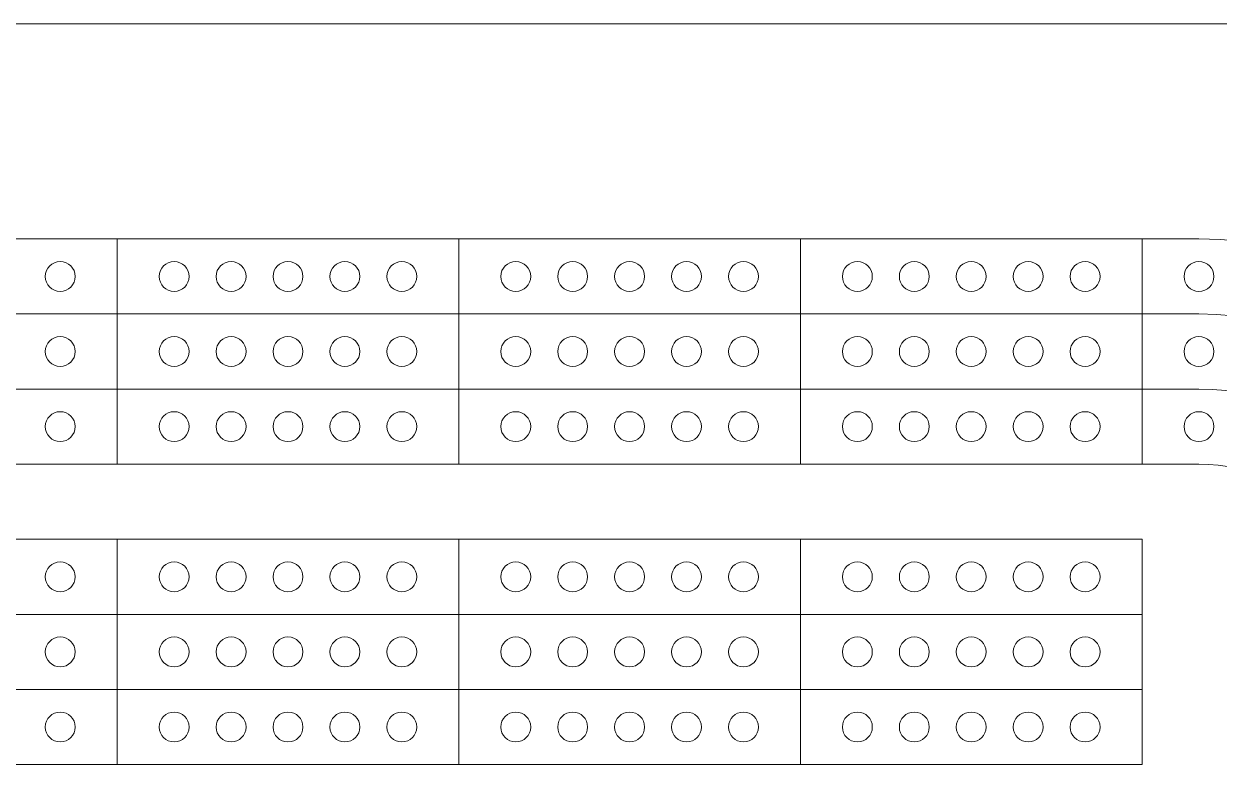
# Model space of a CAD drawing. Header units: centimetres. Extents: x 5.4 to 39.5, y -23.4 to 2.5.
# Drawn here: x 22.4 to 33.51, y -17.99 to -10.99 of the extents above; entities that cross this region are included whole.
import ezdxf

# ---------------------------------------------------------------- set-up
doc = ezdxf.new("R2010")
doc.units = ezdxf.units.CM
doc.header["$MEASUREMENT"] = 0
doc.layers.add('layer 1', color=7, linetype='Continuous')

msp = doc.modelspace()

# ---------------------------------------------------------------- linework, layer by layer
at = {"layer": 'layer 1', "color": 250, "lineweight": 20}
msp.add_lwpolyline([(5.39148, -22.67807), (39.13386, -22.67807), (39.13386, -10.98671), (5.39148, -10.98671), (5.39148, -22.67807)], close=True, dxfattribs=at)
at = {"layer": 'layer 1', "lineweight": 9}
for points in [[(10.56648, -12.98671), (10.56648, -12.98671), (33.32081, -12.98671), (33.32081, -12.98671)], [(23.26648, -15.08221), (23.26648, -15.08221), (23.26648, -12.98671), (23.26648, -12.98671)], [(26.44148, -15.08221), (26.44148, -15.08221), (26.44148, -12.98671), (26.44148, -12.98671)], [(29.61648, -15.08221), (29.61648, -15.08221), (29.61648, -12.98671), (29.61648, -12.98671)], [(32.79148, -15.08221), (32.79148, -15.08221), (32.79148, -12.98671), (32.79148, -12.98671)], [(10.56648, -13.68521), (10.56648, -13.68521), (33.32081, -13.68521), (33.32081, -13.68521)], [(10.56648, -14.38371), (10.56648, -14.38371), (33.32081, -14.38371), (33.32081, -14.38371)], [(10.56648, -15.08221), (10.56648, -15.08221), (33.32081, -15.08221), (33.32081, -15.08221)], [(10.03765, -15.78071), (10.03765, -15.78071), (32.79148, -15.78071), (32.79148, -15.78071)], [(23.26648, -17.87621), (23.26648, -17.87621), (23.26648, -15.78071), (23.26648, -15.78071)], [(26.44148, -17.87621), (26.44148, -17.87621), (26.44148, -15.78071), (26.44148, -15.78071)], [(29.61648, -17.87621), (29.61648, -17.87621), (29.61648, -15.78071), (29.61648, -15.78071)], [(32.79148, -17.87621), (32.79148, -17.87621), (32.79148, -15.78071), (32.79148, -15.78071)], [(10.03765, -16.47921), (10.03765, -16.47921), (32.79148, -16.47921), (32.79148, -16.47921)], [(10.03765, -17.17771), (10.03765, -17.17771), (32.79148, -17.17771), (32.79148, -17.17771)], [(10.03765, -17.87621), (10.03765, -17.87621), (32.79148, -17.87621), (32.79148, -17.87621)]]:
    msp.add_open_spline(points, degree=3, dxfattribs=at)
for points, knots in [([(33.32081, -20.67021), (35.44255, -20.67021), (37.16256, -18.95021), (37.16256, -16.82847), (37.16256, -16.82847), (37.16257, -14.70673), (35.44257, -12.98672), (33.32083, -12.98671)], [0, 0, 0, 0, 0.33333333, 0.33333333, 0.33333333, 0.33333333, 1, 1, 1, 1]), ([(22.87605, -13.33596), (22.87605, -13.25924), (22.81386, -13.19705), (22.73714, -13.19705), (22.73714, -13.19705), (22.66042, -13.19705), (22.59823, -13.25924), (22.59823, -13.33596), (22.59823, -13.33596), (22.59823, -13.41268), (22.66042, -13.47487), (22.73714, -13.47487), (22.73714, -13.47487), (22.81386, -13.47487), (22.87605, -13.41268), (22.87605, -13.33596)], [0, 0, 0, 0, 0.2, 0.2, 0.2, 0.2, 0.4, 0.4, 0.4, 0.4, 0.6, 0.6, 0.6, 0.6, 1, 1, 1, 1]), ([(23.93472, -13.33596), (23.93472, -13.25924), (23.87253, -13.19705), (23.79581, -13.19705), (23.79581, -13.19705), (23.7191, -13.19705), (23.65691, -13.25924), (23.65691, -13.33596), (23.65691, -13.33596), (23.65691, -13.41268), (23.7191, -13.47487), (23.79581, -13.47487), (23.79581, -13.47487), (23.87253, -13.47487), (23.93472, -13.41268), (23.93472, -13.33596)], [0, 0, 0, 0, 0.2, 0.2, 0.2, 0.2, 0.4, 0.4, 0.4, 0.4, 0.6, 0.6, 0.6, 0.6, 1, 1, 1, 1]), ([(24.4638, -13.33596), (24.4638, -13.25924), (24.40161, -13.19705), (24.3249, -13.19705), (24.3249, -13.19705), (24.24818, -13.19705), (24.18599, -13.25924), (24.18599, -13.33596), (24.18599, -13.33596), (24.18599, -13.41268), (24.24818, -13.47487), (24.32489, -13.47487), (24.32489, -13.47487), (24.40161, -13.47487), (24.4638, -13.41268), (24.4638, -13.33596)], [0, 0, 0, 0, 0.2, 0.2, 0.2, 0.2, 0.4, 0.4, 0.4, 0.4, 0.6, 0.6, 0.6, 0.6, 1, 1, 1, 1]), ([(24.99288, -13.33596), (24.99288, -13.25924), (24.93069, -13.19705), (24.85398, -13.19705), (24.85398, -13.19705), (24.77726, -13.19705), (24.71507, -13.25924), (24.71507, -13.33596), (24.71507, -13.33596), (24.71507, -13.41268), (24.77726, -13.47487), (24.85398, -13.47487), (24.85398, -13.47487), (24.93069, -13.47487), (24.99288, -13.41268), (24.99288, -13.33596)], [0, 0, 0, 0, 0.2, 0.2, 0.2, 0.2, 0.4, 0.4, 0.4, 0.4, 0.6, 0.6, 0.6, 0.6, 1, 1, 1, 1]), ([(25.52197, -13.33596), (25.52197, -13.25924), (25.45978, -13.19705), (25.38306, -13.19705), (25.38306, -13.19705), (25.30634, -13.19705), (25.24415, -13.25924), (25.24415, -13.33596), (25.24415, -13.33596), (25.24415, -13.41268), (25.30634, -13.47487), (25.38306, -13.47487), (25.38306, -13.47487), (25.45977, -13.47487), (25.52197, -13.41268), (25.52197, -13.33596)], [0, 0, 0, 0, 0.2, 0.2, 0.2, 0.2, 0.4, 0.4, 0.4, 0.4, 0.6, 0.6, 0.6, 0.6, 1, 1, 1, 1]), ([(26.05105, -13.33596), (26.05105, -13.25924), (25.98886, -13.19705), (25.91214, -13.19705), (25.91214, -13.19705), (25.83542, -13.19705), (25.77323, -13.25924), (25.77323, -13.33596), (25.77323, -13.33596), (25.77323, -13.41268), (25.83542, -13.47487), (25.91214, -13.47487), (25.91214, -13.47487), (25.98886, -13.47487), (26.05105, -13.41268), (26.05105, -13.33596)], [0, 0, 0, 0, 0.2, 0.2, 0.2, 0.2, 0.4, 0.4, 0.4, 0.4, 0.6, 0.6, 0.6, 0.6, 1, 1, 1, 1]), ([(27.10972, -13.33596), (27.10972, -13.25924), (27.04753, -13.19705), (26.97081, -13.19705), (26.97081, -13.19705), (26.8941, -13.19705), (26.83191, -13.25924), (26.83191, -13.33596), (26.83191, -13.33596), (26.83191, -13.41268), (26.8941, -13.47487), (26.97081, -13.47487), (26.97081, -13.47487), (27.04753, -13.47487), (27.10972, -13.41268), (27.10972, -13.33596)], [0, 0, 0, 0, 0.2, 0.2, 0.2, 0.2, 0.4, 0.4, 0.4, 0.4, 0.6, 0.6, 0.6, 0.6, 1, 1, 1, 1]), ([(27.6388, -13.33596), (27.6388, -13.25924), (27.57661, -13.19705), (27.4999, -13.19705), (27.4999, -13.19705), (27.42318, -13.19705), (27.36099, -13.25924), (27.36099, -13.33596), (27.36099, -13.33596), (27.36099, -13.41268), (27.42318, -13.47487), (27.49989, -13.47487), (27.49989, -13.47487), (27.57661, -13.47487), (27.6388, -13.41268), (27.6388, -13.33596)], [0, 0, 0, 0, 0.2, 0.2, 0.2, 0.2, 0.4, 0.4, 0.4, 0.4, 0.6, 0.6, 0.6, 0.6, 1, 1, 1, 1]), ([(28.16788, -13.33596), (28.16788, -13.25924), (28.10569, -13.19705), (28.02898, -13.19705), (28.02898, -13.19705), (27.95226, -13.19705), (27.89007, -13.25924), (27.89007, -13.33596), (27.89007, -13.33596), (27.89007, -13.41268), (27.95226, -13.47487), (28.02898, -13.47487), (28.02898, -13.47487), (28.10569, -13.47487), (28.16788, -13.41268), (28.16788, -13.33596)], [0, 0, 0, 0, 0.2, 0.2, 0.2, 0.2, 0.4, 0.4, 0.4, 0.4, 0.6, 0.6, 0.6, 0.6, 1, 1, 1, 1]), ([(28.69697, -13.33596), (28.69697, -13.25924), (28.63478, -13.19705), (28.55806, -13.19705), (28.55806, -13.19705), (28.48134, -13.19705), (28.41915, -13.25924), (28.41915, -13.33596), (28.41915, -13.33596), (28.41915, -13.41268), (28.48134, -13.47487), (28.55806, -13.47487), (28.55806, -13.47487), (28.63477, -13.47487), (28.69697, -13.41268), (28.69697, -13.33596)], [0, 0, 0, 0, 0.2, 0.2, 0.2, 0.2, 0.4, 0.4, 0.4, 0.4, 0.6, 0.6, 0.6, 0.6, 1, 1, 1, 1]), ([(29.22605, -13.33596), (29.22605, -13.25924), (29.16386, -13.19705), (29.08714, -13.19705), (29.08714, -13.19705), (29.01042, -13.19705), (28.94823, -13.25924), (28.94823, -13.33596), (28.94823, -13.33596), (28.94823, -13.41268), (29.01042, -13.47487), (29.08714, -13.47487), (29.08714, -13.47487), (29.16386, -13.47487), (29.22605, -13.41268), (29.22605, -13.33596)], [0, 0, 0, 0, 0.2, 0.2, 0.2, 0.2, 0.4, 0.4, 0.4, 0.4, 0.6, 0.6, 0.6, 0.6, 1, 1, 1, 1]), ([(30.28472, -13.33596), (30.28472, -13.25924), (30.22253, -13.19705), (30.14581, -13.19705), (30.14581, -13.19705), (30.0691, -13.19705), (30.00691, -13.25924), (30.00691, -13.33596), (30.00691, -13.33596), (30.00691, -13.41268), (30.0691, -13.47487), (30.14581, -13.47487), (30.14581, -13.47487), (30.22253, -13.47487), (30.28472, -13.41268), (30.28472, -13.33596)], [0, 0, 0, 0, 0.2, 0.2, 0.2, 0.2, 0.4, 0.4, 0.4, 0.4, 0.6, 0.6, 0.6, 0.6, 1, 1, 1, 1]), ([(30.8138, -13.33596), (30.8138, -13.25924), (30.75161, -13.19705), (30.6749, -13.19705), (30.6749, -13.19705), (30.59818, -13.19705), (30.53599, -13.25924), (30.53599, -13.33596), (30.53599, -13.33596), (30.53599, -13.41268), (30.59818, -13.47487), (30.67489, -13.47487), (30.67489, -13.47487), (30.75161, -13.47487), (30.8138, -13.41268), (30.8138, -13.33596)], [0, 0, 0, 0, 0.2, 0.2, 0.2, 0.2, 0.4, 0.4, 0.4, 0.4, 0.6, 0.6, 0.6, 0.6, 1, 1, 1, 1]), ([(31.34288, -13.33596), (31.34288, -13.25924), (31.28069, -13.19705), (31.20398, -13.19705), (31.20398, -13.19705), (31.12726, -13.19705), (31.06507, -13.25924), (31.06507, -13.33596), (31.06507, -13.33596), (31.06507, -13.41268), (31.12726, -13.47487), (31.20398, -13.47487), (31.20398, -13.47487), (31.28069, -13.47487), (31.34288, -13.41268), (31.34288, -13.33596)], [0, 0, 0, 0, 0.2, 0.2, 0.2, 0.2, 0.4, 0.4, 0.4, 0.4, 0.6, 0.6, 0.6, 0.6, 1, 1, 1, 1]), ([(31.87197, -13.33596), (31.87197, -13.25924), (31.80978, -13.19705), (31.73306, -13.19705), (31.73306, -13.19705), (31.65634, -13.19705), (31.59415, -13.25924), (31.59415, -13.33596), (31.59415, -13.33596), (31.59415, -13.41268), (31.65634, -13.47487), (31.73306, -13.47487), (31.73306, -13.47487), (31.80977, -13.47487), (31.87197, -13.41268), (31.87197, -13.33596)], [0, 0, 0, 0, 0.2, 0.2, 0.2, 0.2, 0.4, 0.4, 0.4, 0.4, 0.6, 0.6, 0.6, 0.6, 1, 1, 1, 1]), ([(32.40105, -13.33596), (32.40105, -13.25924), (32.33886, -13.19705), (32.26214, -13.19705), (32.26214, -13.19705), (32.18542, -13.19705), (32.12323, -13.25924), (32.12323, -13.33596), (32.12323, -13.33596), (32.12323, -13.41268), (32.18542, -13.47487), (32.26214, -13.47487), (32.26214, -13.47487), (32.33886, -13.47487), (32.40105, -13.41268), (32.40105, -13.33596)], [0, 0, 0, 0, 0.2, 0.2, 0.2, 0.2, 0.4, 0.4, 0.4, 0.4, 0.6, 0.6, 0.6, 0.6, 1, 1, 1, 1]), ([(33.45972, -13.33596), (33.45972, -13.25924), (33.39753, -13.19705), (33.32081, -13.19705), (33.32081, -13.19705), (33.2441, -13.19705), (33.18191, -13.25924), (33.18191, -13.33596), (33.18191, -13.33596), (33.18191, -13.41268), (33.2441, -13.47487), (33.32081, -13.47487), (33.32081, -13.47487), (33.39753, -13.47487), (33.45972, -13.41268), (33.45972, -13.33596)], [0, 0, 0, 0, 0.2, 0.2, 0.2, 0.2, 0.4, 0.4, 0.4, 0.4, 0.6, 0.6, 0.6, 0.6, 1, 1, 1, 1]), ([(33.32081, -19.97171), (35.05678, -19.97171), (36.46406, -18.56443), (36.46406, -16.82847), (36.46406, -16.82847), (36.46407, -15.0925), (35.0568, -13.68522), (33.32083, -13.68521)], [0, 0, 0, 0, 0.33333333, 0.33333333, 0.33333333, 0.33333333, 1, 1, 1, 1]), ([(22.87605, -14.03446), (22.87605, -13.95774), (22.81386, -13.89555), (22.73714, -13.89555), (22.73714, -13.89555), (22.66042, -13.89555), (22.59823, -13.95774), (22.59823, -14.03446), (22.59823, -14.03446), (22.59823, -14.11118), (22.66042, -14.17337), (22.73714, -14.17337), (22.73714, -14.17337), (22.81386, -14.17337), (22.87605, -14.11118), (22.87605, -14.03446)], [0, 0, 0, 0, 0.2, 0.2, 0.2, 0.2, 0.4, 0.4, 0.4, 0.4, 0.6, 0.6, 0.6, 0.6, 1, 1, 1, 1]), ([(23.93472, -14.03446), (23.93472, -13.95774), (23.87253, -13.89555), (23.79581, -13.89555), (23.79581, -13.89555), (23.7191, -13.89555), (23.65691, -13.95774), (23.65691, -14.03446), (23.65691, -14.03446), (23.65691, -14.11118), (23.7191, -14.17337), (23.79581, -14.17337), (23.79581, -14.17337), (23.87253, -14.17337), (23.93472, -14.11118), (23.93472, -14.03446)], [0, 0, 0, 0, 0.2, 0.2, 0.2, 0.2, 0.4, 0.4, 0.4, 0.4, 0.6, 0.6, 0.6, 0.6, 1, 1, 1, 1]), ([(24.4638, -14.03446), (24.4638, -13.95774), (24.40161, -13.89555), (24.3249, -13.89555), (24.3249, -13.89555), (24.24818, -13.89555), (24.18599, -13.95774), (24.18599, -14.03446), (24.18599, -14.03446), (24.18599, -14.11118), (24.24818, -14.17337), (24.32489, -14.17337), (24.32489, -14.17337), (24.40161, -14.17337), (24.4638, -14.11118), (24.4638, -14.03446)], [0, 0, 0, 0, 0.2, 0.2, 0.2, 0.2, 0.4, 0.4, 0.4, 0.4, 0.6, 0.6, 0.6, 0.6, 1, 1, 1, 1]), ([(24.99288, -14.03446), (24.99288, -13.95774), (24.93069, -13.89555), (24.85398, -13.89555), (24.85398, -13.89555), (24.77726, -13.89555), (24.71507, -13.95774), (24.71507, -14.03446), (24.71507, -14.03446), (24.71507, -14.11118), (24.77726, -14.17337), (24.85398, -14.17337), (24.85398, -14.17337), (24.93069, -14.17337), (24.99288, -14.11118), (24.99288, -14.03446)], [0, 0, 0, 0, 0.2, 0.2, 0.2, 0.2, 0.4, 0.4, 0.4, 0.4, 0.6, 0.6, 0.6, 0.6, 1, 1, 1, 1]), ([(25.52197, -14.03446), (25.52197, -13.95774), (25.45978, -13.89555), (25.38306, -13.89555), (25.38306, -13.89555), (25.30634, -13.89555), (25.24415, -13.95774), (25.24415, -14.03446), (25.24415, -14.03446), (25.24415, -14.11118), (25.30634, -14.17337), (25.38306, -14.17337), (25.38306, -14.17337), (25.45977, -14.17337), (25.52197, -14.11118), (25.52197, -14.03446)], [0, 0, 0, 0, 0.2, 0.2, 0.2, 0.2, 0.4, 0.4, 0.4, 0.4, 0.6, 0.6, 0.6, 0.6, 1, 1, 1, 1]), ([(26.05105, -14.03446), (26.05105, -13.95774), (25.98886, -13.89555), (25.91214, -13.89555), (25.91214, -13.89555), (25.83542, -13.89555), (25.77323, -13.95774), (25.77323, -14.03446), (25.77323, -14.03446), (25.77323, -14.11118), (25.83542, -14.17337), (25.91214, -14.17337), (25.91214, -14.17337), (25.98886, -14.17337), (26.05105, -14.11118), (26.05105, -14.03446)], [0, 0, 0, 0, 0.2, 0.2, 0.2, 0.2, 0.4, 0.4, 0.4, 0.4, 0.6, 0.6, 0.6, 0.6, 1, 1, 1, 1]), ([(27.10972, -14.03446), (27.10972, -13.95774), (27.04753, -13.89555), (26.97081, -13.89555), (26.97081, -13.89555), (26.8941, -13.89555), (26.83191, -13.95774), (26.83191, -14.03446), (26.83191, -14.03446), (26.83191, -14.11118), (26.8941, -14.17337), (26.97081, -14.17337), (26.97081, -14.17337), (27.04753, -14.17337), (27.10972, -14.11118), (27.10972, -14.03446)], [0, 0, 0, 0, 0.2, 0.2, 0.2, 0.2, 0.4, 0.4, 0.4, 0.4, 0.6, 0.6, 0.6, 0.6, 1, 1, 1, 1]), ([(27.6388, -14.03446), (27.6388, -13.95774), (27.57661, -13.89555), (27.4999, -13.89555), (27.4999, -13.89555), (27.42318, -13.89555), (27.36099, -13.95774), (27.36099, -14.03446), (27.36099, -14.03446), (27.36099, -14.11118), (27.42318, -14.17337), (27.49989, -14.17337), (27.49989, -14.17337), (27.57661, -14.17337), (27.6388, -14.11118), (27.6388, -14.03446)], [0, 0, 0, 0, 0.2, 0.2, 0.2, 0.2, 0.4, 0.4, 0.4, 0.4, 0.6, 0.6, 0.6, 0.6, 1, 1, 1, 1]), ([(28.16788, -14.03446), (28.16788, -13.95774), (28.10569, -13.89555), (28.02898, -13.89555), (28.02898, -13.89555), (27.95226, -13.89555), (27.89007, -13.95774), (27.89007, -14.03446), (27.89007, -14.03446), (27.89007, -14.11118), (27.95226, -14.17337), (28.02898, -14.17337), (28.02898, -14.17337), (28.10569, -14.17337), (28.16788, -14.11118), (28.16788, -14.03446)], [0, 0, 0, 0, 0.2, 0.2, 0.2, 0.2, 0.4, 0.4, 0.4, 0.4, 0.6, 0.6, 0.6, 0.6, 1, 1, 1, 1]), ([(28.69697, -14.03446), (28.69697, -13.95774), (28.63478, -13.89555), (28.55806, -13.89555), (28.55806, -13.89555), (28.48134, -13.89555), (28.41915, -13.95774), (28.41915, -14.03446), (28.41915, -14.03446), (28.41915, -14.11118), (28.48134, -14.17337), (28.55806, -14.17337), (28.55806, -14.17337), (28.63477, -14.17337), (28.69697, -14.11118), (28.69697, -14.03446)], [0, 0, 0, 0, 0.2, 0.2, 0.2, 0.2, 0.4, 0.4, 0.4, 0.4, 0.6, 0.6, 0.6, 0.6, 1, 1, 1, 1]), ([(29.22605, -14.03446), (29.22605, -13.95774), (29.16386, -13.89555), (29.08714, -13.89555), (29.08714, -13.89555), (29.01042, -13.89555), (28.94823, -13.95774), (28.94823, -14.03446), (28.94823, -14.03446), (28.94823, -14.11118), (29.01042, -14.17337), (29.08714, -14.17337), (29.08714, -14.17337), (29.16386, -14.17337), (29.22605, -14.11118), (29.22605, -14.03446)], [0, 0, 0, 0, 0.2, 0.2, 0.2, 0.2, 0.4, 0.4, 0.4, 0.4, 0.6, 0.6, 0.6, 0.6, 1, 1, 1, 1]), ([(30.28472, -14.03446), (30.28472, -13.95774), (30.22253, -13.89555), (30.14581, -13.89555), (30.14581, -13.89555), (30.0691, -13.89555), (30.00691, -13.95774), (30.00691, -14.03446), (30.00691, -14.03446), (30.00691, -14.11118), (30.0691, -14.17337), (30.14581, -14.17337), (30.14581, -14.17337), (30.22253, -14.17337), (30.28472, -14.11118), (30.28472, -14.03446)], [0, 0, 0, 0, 0.2, 0.2, 0.2, 0.2, 0.4, 0.4, 0.4, 0.4, 0.6, 0.6, 0.6, 0.6, 1, 1, 1, 1]), ([(30.8138, -14.03446), (30.8138, -13.95774), (30.75161, -13.89555), (30.6749, -13.89555), (30.6749, -13.89555), (30.59818, -13.89555), (30.53599, -13.95774), (30.53599, -14.03446), (30.53599, -14.03446), (30.53599, -14.11118), (30.59818, -14.17337), (30.67489, -14.17337), (30.67489, -14.17337), (30.75161, -14.17337), (30.8138, -14.11118), (30.8138, -14.03446)], [0, 0, 0, 0, 0.2, 0.2, 0.2, 0.2, 0.4, 0.4, 0.4, 0.4, 0.6, 0.6, 0.6, 0.6, 1, 1, 1, 1]), ([(31.34288, -14.03446), (31.34288, -13.95774), (31.28069, -13.89555), (31.20398, -13.89555), (31.20398, -13.89555), (31.12726, -13.89555), (31.06507, -13.95774), (31.06507, -14.03446), (31.06507, -14.03446), (31.06507, -14.11118), (31.12726, -14.17337), (31.20398, -14.17337), (31.20398, -14.17337), (31.28069, -14.17337), (31.34288, -14.11118), (31.34288, -14.03446)], [0, 0, 0, 0, 0.2, 0.2, 0.2, 0.2, 0.4, 0.4, 0.4, 0.4, 0.6, 0.6, 0.6, 0.6, 1, 1, 1, 1]), ([(31.87197, -14.03446), (31.87197, -13.95774), (31.80978, -13.89555), (31.73306, -13.89555), (31.73306, -13.89555), (31.65634, -13.89555), (31.59415, -13.95774), (31.59415, -14.03446), (31.59415, -14.03446), (31.59415, -14.11118), (31.65634, -14.17337), (31.73306, -14.17337), (31.73306, -14.17337), (31.80977, -14.17337), (31.87197, -14.11118), (31.87197, -14.03446)], [0, 0, 0, 0, 0.2, 0.2, 0.2, 0.2, 0.4, 0.4, 0.4, 0.4, 0.6, 0.6, 0.6, 0.6, 1, 1, 1, 1]), ([(32.40105, -14.03446), (32.40105, -13.95774), (32.33886, -13.89555), (32.26214, -13.89555), (32.26214, -13.89555), (32.18542, -13.89555), (32.12323, -13.95774), (32.12323, -14.03446), (32.12323, -14.03446), (32.12323, -14.11118), (32.18542, -14.17337), (32.26214, -14.17337), (32.26214, -14.17337), (32.33886, -14.17337), (32.40105, -14.11118), (32.40105, -14.03446)], [0, 0, 0, 0, 0.2, 0.2, 0.2, 0.2, 0.4, 0.4, 0.4, 0.4, 0.6, 0.6, 0.6, 0.6, 1, 1, 1, 1]), ([(33.45972, -14.03446), (33.45972, -13.95774), (33.39753, -13.89555), (33.32081, -13.89555), (33.32081, -13.89555), (33.2441, -13.89555), (33.18191, -13.95774), (33.18191, -14.03446), (33.18191, -14.03446), (33.18191, -14.11118), (33.2441, -14.17337), (33.32081, -14.17337), (33.32081, -14.17337), (33.39753, -14.17337), (33.45972, -14.11118), (33.45972, -14.03446)], [0, 0, 0, 0, 0.2, 0.2, 0.2, 0.2, 0.4, 0.4, 0.4, 0.4, 0.6, 0.6, 0.6, 0.6, 1, 1, 1, 1]), ([(33.32081, -19.27321), (34.67101, -19.27321), (35.76556, -18.17866), (35.76556, -16.82847), (35.76556, -16.82847), (35.76557, -15.47827), (34.67102, -14.38372), (33.32083, -14.38371)], [0, 0, 0, 0, 0.33333333, 0.33333333, 0.33333333, 0.33333333, 1, 1, 1, 1]), ([(22.87605, -14.73296), (22.87605, -14.65624), (22.81386, -14.59405), (22.73714, -14.59405), (22.73714, -14.59405), (22.66042, -14.59405), (22.59823, -14.65624), (22.59823, -14.73296), (22.59823, -14.73296), (22.59823, -14.80968), (22.66042, -14.87187), (22.73714, -14.87187), (22.73714, -14.87187), (22.81386, -14.87187), (22.87605, -14.80968), (22.87605, -14.73296)], [0, 0, 0, 0, 0.2, 0.2, 0.2, 0.2, 0.4, 0.4, 0.4, 0.4, 0.6, 0.6, 0.6, 0.6, 1, 1, 1, 1]), ([(23.93472, -14.73296), (23.93472, -14.65624), (23.87253, -14.59405), (23.79581, -14.59405), (23.79581, -14.59405), (23.7191, -14.59405), (23.65691, -14.65624), (23.65691, -14.73296), (23.65691, -14.73296), (23.65691, -14.80968), (23.7191, -14.87187), (23.79581, -14.87187), (23.79581, -14.87187), (23.87253, -14.87187), (23.93472, -14.80968), (23.93472, -14.73296)], [0, 0, 0, 0, 0.2, 0.2, 0.2, 0.2, 0.4, 0.4, 0.4, 0.4, 0.6, 0.6, 0.6, 0.6, 1, 1, 1, 1]), ([(24.4638, -14.73296), (24.4638, -14.65624), (24.40161, -14.59405), (24.3249, -14.59405), (24.3249, -14.59405), (24.24818, -14.59405), (24.18599, -14.65624), (24.18599, -14.73296), (24.18599, -14.73296), (24.18599, -14.80968), (24.24818, -14.87187), (24.32489, -14.87187), (24.32489, -14.87187), (24.40161, -14.87187), (24.4638, -14.80968), (24.4638, -14.73296)], [0, 0, 0, 0, 0.2, 0.2, 0.2, 0.2, 0.4, 0.4, 0.4, 0.4, 0.6, 0.6, 0.6, 0.6, 1, 1, 1, 1]), ([(24.99288, -14.73296), (24.99288, -14.65624), (24.93069, -14.59405), (24.85398, -14.59405), (24.85398, -14.59405), (24.77726, -14.59405), (24.71507, -14.65624), (24.71507, -14.73296), (24.71507, -14.73296), (24.71507, -14.80968), (24.77726, -14.87187), (24.85398, -14.87187), (24.85398, -14.87187), (24.93069, -14.87187), (24.99288, -14.80968), (24.99288, -14.73296)], [0, 0, 0, 0, 0.2, 0.2, 0.2, 0.2, 0.4, 0.4, 0.4, 0.4, 0.6, 0.6, 0.6, 0.6, 1, 1, 1, 1]), ([(25.52197, -14.73296), (25.52197, -14.65624), (25.45978, -14.59405), (25.38306, -14.59405), (25.38306, -14.59405), (25.30634, -14.59405), (25.24415, -14.65624), (25.24415, -14.73296), (25.24415, -14.73296), (25.24415, -14.80968), (25.30634, -14.87187), (25.38306, -14.87187), (25.38306, -14.87187), (25.45977, -14.87187), (25.52197, -14.80968), (25.52197, -14.73296)], [0, 0, 0, 0, 0.2, 0.2, 0.2, 0.2, 0.4, 0.4, 0.4, 0.4, 0.6, 0.6, 0.6, 0.6, 1, 1, 1, 1]), ([(26.05105, -14.73296), (26.05105, -14.65624), (25.98886, -14.59405), (25.91214, -14.59405), (25.91214, -14.59405), (25.83542, -14.59405), (25.77323, -14.65624), (25.77323, -14.73296), (25.77323, -14.73296), (25.77323, -14.80968), (25.83542, -14.87187), (25.91214, -14.87187), (25.91214, -14.87187), (25.98886, -14.87187), (26.05105, -14.80968), (26.05105, -14.73296)], [0, 0, 0, 0, 0.2, 0.2, 0.2, 0.2, 0.4, 0.4, 0.4, 0.4, 0.6, 0.6, 0.6, 0.6, 1, 1, 1, 1]), ([(27.10972, -14.73296), (27.10972, -14.65624), (27.04753, -14.59405), (26.97081, -14.59405), (26.97081, -14.59405), (26.8941, -14.59405), (26.83191, -14.65624), (26.83191, -14.73296), (26.83191, -14.73296), (26.83191, -14.80968), (26.8941, -14.87187), (26.97081, -14.87187), (26.97081, -14.87187), (27.04753, -14.87187), (27.10972, -14.80968), (27.10972, -14.73296)], [0, 0, 0, 0, 0.2, 0.2, 0.2, 0.2, 0.4, 0.4, 0.4, 0.4, 0.6, 0.6, 0.6, 0.6, 1, 1, 1, 1]), ([(27.6388, -14.73296), (27.6388, -14.65624), (27.57661, -14.59405), (27.4999, -14.59405), (27.4999, -14.59405), (27.42318, -14.59405), (27.36099, -14.65624), (27.36099, -14.73296), (27.36099, -14.73296), (27.36099, -14.80968), (27.42318, -14.87187), (27.49989, -14.87187), (27.49989, -14.87187), (27.57661, -14.87187), (27.6388, -14.80968), (27.6388, -14.73296)], [0, 0, 0, 0, 0.2, 0.2, 0.2, 0.2, 0.4, 0.4, 0.4, 0.4, 0.6, 0.6, 0.6, 0.6, 1, 1, 1, 1]), ([(28.16788, -14.73296), (28.16788, -14.65624), (28.10569, -14.59405), (28.02898, -14.59405), (28.02898, -14.59405), (27.95226, -14.59405), (27.89007, -14.65624), (27.89007, -14.73296), (27.89007, -14.73296), (27.89007, -14.80968), (27.95226, -14.87187), (28.02898, -14.87187), (28.02898, -14.87187), (28.10569, -14.87187), (28.16788, -14.80968), (28.16788, -14.73296)], [0, 0, 0, 0, 0.2, 0.2, 0.2, 0.2, 0.4, 0.4, 0.4, 0.4, 0.6, 0.6, 0.6, 0.6, 1, 1, 1, 1]), ([(28.69697, -14.73296), (28.69697, -14.65624), (28.63478, -14.59405), (28.55806, -14.59405), (28.55806, -14.59405), (28.48134, -14.59405), (28.41915, -14.65624), (28.41915, -14.73296), (28.41915, -14.73296), (28.41915, -14.80968), (28.48134, -14.87187), (28.55806, -14.87187), (28.55806, -14.87187), (28.63477, -14.87187), (28.69697, -14.80968), (28.69697, -14.73296)], [0, 0, 0, 0, 0.2, 0.2, 0.2, 0.2, 0.4, 0.4, 0.4, 0.4, 0.6, 0.6, 0.6, 0.6, 1, 1, 1, 1]), ([(29.22605, -14.73296), (29.22605, -14.65624), (29.16386, -14.59405), (29.08714, -14.59405), (29.08714, -14.59405), (29.01042, -14.59405), (28.94823, -14.65624), (28.94823, -14.73296), (28.94823, -14.73296), (28.94823, -14.80968), (29.01042, -14.87187), (29.08714, -14.87187), (29.08714, -14.87187), (29.16386, -14.87187), (29.22605, -14.80968), (29.22605, -14.73296)], [0, 0, 0, 0, 0.2, 0.2, 0.2, 0.2, 0.4, 0.4, 0.4, 0.4, 0.6, 0.6, 0.6, 0.6, 1, 1, 1, 1]), ([(30.28472, -14.73296), (30.28472, -14.65624), (30.22253, -14.59405), (30.14581, -14.59405), (30.14581, -14.59405), (30.0691, -14.59405), (30.00691, -14.65624), (30.00691, -14.73296), (30.00691, -14.73296), (30.00691, -14.80968), (30.0691, -14.87187), (30.14581, -14.87187), (30.14581, -14.87187), (30.22253, -14.87187), (30.28472, -14.80968), (30.28472, -14.73296)], [0, 0, 0, 0, 0.2, 0.2, 0.2, 0.2, 0.4, 0.4, 0.4, 0.4, 0.6, 0.6, 0.6, 0.6, 1, 1, 1, 1]), ([(30.8138, -14.73296), (30.8138, -14.65624), (30.75161, -14.59405), (30.6749, -14.59405), (30.6749, -14.59405), (30.59818, -14.59405), (30.53599, -14.65624), (30.53599, -14.73296), (30.53599, -14.73296), (30.53599, -14.80968), (30.59818, -14.87187), (30.67489, -14.87187), (30.67489, -14.87187), (30.75161, -14.87187), (30.8138, -14.80968), (30.8138, -14.73296)], [0, 0, 0, 0, 0.2, 0.2, 0.2, 0.2, 0.4, 0.4, 0.4, 0.4, 0.6, 0.6, 0.6, 0.6, 1, 1, 1, 1]), ([(31.34288, -14.73296), (31.34288, -14.65624), (31.28069, -14.59405), (31.20398, -14.59405), (31.20398, -14.59405), (31.12726, -14.59405), (31.06507, -14.65624), (31.06507, -14.73296), (31.06507, -14.73296), (31.06507, -14.80968), (31.12726, -14.87187), (31.20398, -14.87187), (31.20398, -14.87187), (31.28069, -14.87187), (31.34288, -14.80968), (31.34288, -14.73296)], [0, 0, 0, 0, 0.2, 0.2, 0.2, 0.2, 0.4, 0.4, 0.4, 0.4, 0.6, 0.6, 0.6, 0.6, 1, 1, 1, 1]), ([(31.87197, -14.73296), (31.87197, -14.65624), (31.80978, -14.59405), (31.73306, -14.59405), (31.73306, -14.59405), (31.65634, -14.59405), (31.59415, -14.65624), (31.59415, -14.73296), (31.59415, -14.73296), (31.59415, -14.80968), (31.65634, -14.87187), (31.73306, -14.87187), (31.73306, -14.87187), (31.80977, -14.87187), (31.87197, -14.80968), (31.87197, -14.73296)], [0, 0, 0, 0, 0.2, 0.2, 0.2, 0.2, 0.4, 0.4, 0.4, 0.4, 0.6, 0.6, 0.6, 0.6, 1, 1, 1, 1]), ([(32.40105, -14.73296), (32.40105, -14.65624), (32.33886, -14.59405), (32.26214, -14.59405), (32.26214, -14.59405), (32.18542, -14.59405), (32.12323, -14.65624), (32.12323, -14.73296), (32.12323, -14.73296), (32.12323, -14.80968), (32.18542, -14.87187), (32.26214, -14.87187), (32.26214, -14.87187), (32.33886, -14.87187), (32.40105, -14.80968), (32.40105, -14.73296)], [0, 0, 0, 0, 0.2, 0.2, 0.2, 0.2, 0.4, 0.4, 0.4, 0.4, 0.6, 0.6, 0.6, 0.6, 1, 1, 1, 1]), ([(33.45972, -14.73296), (33.45972, -14.65624), (33.39753, -14.59405), (33.32081, -14.59405), (33.32081, -14.59405), (33.2441, -14.59405), (33.18191, -14.65624), (33.18191, -14.73296), (33.18191, -14.73296), (33.18191, -14.80968), (33.2441, -14.87187), (33.32081, -14.87187), (33.32081, -14.87187), (33.39753, -14.87187), (33.45972, -14.80968), (33.45972, -14.73296)], [0, 0, 0, 0, 0.2, 0.2, 0.2, 0.2, 0.4, 0.4, 0.4, 0.4, 0.6, 0.6, 0.6, 0.6, 1, 1, 1, 1]), ([(33.32081, -18.57471), (34.28524, -18.57471), (35.06706, -17.79289), (35.06706, -16.82846), (35.06706, -16.82846), (35.06707, -15.86404), (34.28525, -15.08222), (33.32082, -15.08221)], [0, 0, 0, 0, 0.33333333, 0.33333333, 0.33333333, 0.33333333, 1, 1, 1, 1]), ([(22.87605, -16.12996), (22.87605, -16.05324), (22.81386, -15.99105), (22.73714, -15.99105), (22.73714, -15.99105), (22.66042, -15.99105), (22.59823, -16.05324), (22.59823, -16.12996), (22.59823, -16.12996), (22.59823, -16.20668), (22.66042, -16.26887), (22.73714, -16.26887), (22.73714, -16.26887), (22.81386, -16.26887), (22.87605, -16.20668), (22.87605, -16.12996)], [0, 0, 0, 0, 0.2, 0.2, 0.2, 0.2, 0.4, 0.4, 0.4, 0.4, 0.6, 0.6, 0.6, 0.6, 1, 1, 1, 1]), ([(23.93472, -16.12996), (23.93472, -16.05324), (23.87253, -15.99105), (23.79581, -15.99105), (23.79581, -15.99105), (23.7191, -15.99105), (23.65691, -16.05324), (23.65691, -16.12996), (23.65691, -16.12996), (23.65691, -16.20668), (23.7191, -16.26887), (23.79581, -16.26887), (23.79581, -16.26887), (23.87253, -16.26887), (23.93472, -16.20668), (23.93472, -16.12996)], [0, 0, 0, 0, 0.2, 0.2, 0.2, 0.2, 0.4, 0.4, 0.4, 0.4, 0.6, 0.6, 0.6, 0.6, 1, 1, 1, 1]), ([(24.4638, -16.12996), (24.4638, -16.05324), (24.40161, -15.99105), (24.3249, -15.99105), (24.3249, -15.99105), (24.24818, -15.99105), (24.18599, -16.05324), (24.18599, -16.12996), (24.18599, -16.12996), (24.18599, -16.20668), (24.24818, -16.26887), (24.32489, -16.26887), (24.32489, -16.26887), (24.40161, -16.26887), (24.4638, -16.20668), (24.4638, -16.12996)], [0, 0, 0, 0, 0.2, 0.2, 0.2, 0.2, 0.4, 0.4, 0.4, 0.4, 0.6, 0.6, 0.6, 0.6, 1, 1, 1, 1]), ([(24.99288, -16.12996), (24.99288, -16.05324), (24.93069, -15.99105), (24.85398, -15.99105), (24.85398, -15.99105), (24.77726, -15.99105), (24.71507, -16.05324), (24.71507, -16.12996), (24.71507, -16.12996), (24.71507, -16.20668), (24.77726, -16.26887), (24.85398, -16.26887), (24.85398, -16.26887), (24.93069, -16.26887), (24.99288, -16.20668), (24.99288, -16.12996)], [0, 0, 0, 0, 0.2, 0.2, 0.2, 0.2, 0.4, 0.4, 0.4, 0.4, 0.6, 0.6, 0.6, 0.6, 1, 1, 1, 1]), ([(25.52197, -16.12996), (25.52197, -16.05324), (25.45978, -15.99105), (25.38306, -15.99105), (25.38306, -15.99105), (25.30634, -15.99105), (25.24415, -16.05324), (25.24415, -16.12996), (25.24415, -16.12996), (25.24415, -16.20668), (25.30634, -16.26887), (25.38306, -16.26887), (25.38306, -16.26887), (25.45977, -16.26887), (25.52197, -16.20668), (25.52197, -16.12996)], [0, 0, 0, 0, 0.2, 0.2, 0.2, 0.2, 0.4, 0.4, 0.4, 0.4, 0.6, 0.6, 0.6, 0.6, 1, 1, 1, 1]), ([(26.05105, -16.12996), (26.05105, -16.05324), (25.98886, -15.99105), (25.91214, -15.99105), (25.91214, -15.99105), (25.83542, -15.99105), (25.77323, -16.05324), (25.77323, -16.12996), (25.77323, -16.12996), (25.77323, -16.20668), (25.83542, -16.26887), (25.91214, -16.26887), (25.91214, -16.26887), (25.98886, -16.26887), (26.05105, -16.20668), (26.05105, -16.12996)], [0, 0, 0, 0, 0.2, 0.2, 0.2, 0.2, 0.4, 0.4, 0.4, 0.4, 0.6, 0.6, 0.6, 0.6, 1, 1, 1, 1]), ([(27.10972, -16.12996), (27.10972, -16.05324), (27.04753, -15.99105), (26.97081, -15.99105), (26.97081, -15.99105), (26.8941, -15.99105), (26.83191, -16.05324), (26.83191, -16.12996), (26.83191, -16.12996), (26.83191, -16.20668), (26.8941, -16.26887), (26.97081, -16.26887), (26.97081, -16.26887), (27.04753, -16.26887), (27.10972, -16.20668), (27.10972, -16.12996)], [0, 0, 0, 0, 0.2, 0.2, 0.2, 0.2, 0.4, 0.4, 0.4, 0.4, 0.6, 0.6, 0.6, 0.6, 1, 1, 1, 1]), ([(27.6388, -16.12996), (27.6388, -16.05324), (27.57661, -15.99105), (27.4999, -15.99105), (27.4999, -15.99105), (27.42318, -15.99105), (27.36099, -16.05324), (27.36099, -16.12996), (27.36099, -16.12996), (27.36099, -16.20668), (27.42318, -16.26887), (27.49989, -16.26887), (27.49989, -16.26887), (27.57661, -16.26887), (27.6388, -16.20668), (27.6388, -16.12996)], [0, 0, 0, 0, 0.2, 0.2, 0.2, 0.2, 0.4, 0.4, 0.4, 0.4, 0.6, 0.6, 0.6, 0.6, 1, 1, 1, 1]), ([(28.16788, -16.12996), (28.16788, -16.05324), (28.10569, -15.99105), (28.02898, -15.99105), (28.02898, -15.99105), (27.95226, -15.99105), (27.89007, -16.05324), (27.89007, -16.12996), (27.89007, -16.12996), (27.89007, -16.20668), (27.95226, -16.26887), (28.02898, -16.26887), (28.02898, -16.26887), (28.10569, -16.26887), (28.16788, -16.20668), (28.16788, -16.12996)], [0, 0, 0, 0, 0.2, 0.2, 0.2, 0.2, 0.4, 0.4, 0.4, 0.4, 0.6, 0.6, 0.6, 0.6, 1, 1, 1, 1]), ([(28.69697, -16.12996), (28.69697, -16.05324), (28.63478, -15.99105), (28.55806, -15.99105), (28.55806, -15.99105), (28.48134, -15.99105), (28.41915, -16.05324), (28.41915, -16.12996), (28.41915, -16.12996), (28.41915, -16.20668), (28.48134, -16.26887), (28.55806, -16.26887), (28.55806, -16.26887), (28.63477, -16.26887), (28.69697, -16.20668), (28.69697, -16.12996)], [0, 0, 0, 0, 0.2, 0.2, 0.2, 0.2, 0.4, 0.4, 0.4, 0.4, 0.6, 0.6, 0.6, 0.6, 1, 1, 1, 1]), ([(29.22605, -16.12996), (29.22605, -16.05324), (29.16386, -15.99105), (29.08714, -15.99105), (29.08714, -15.99105), (29.01042, -15.99105), (28.94823, -16.05324), (28.94823, -16.12996), (28.94823, -16.12996), (28.94823, -16.20668), (29.01042, -16.26887), (29.08714, -16.26887), (29.08714, -16.26887), (29.16386, -16.26887), (29.22605, -16.20668), (29.22605, -16.12996)], [0, 0, 0, 0, 0.2, 0.2, 0.2, 0.2, 0.4, 0.4, 0.4, 0.4, 0.6, 0.6, 0.6, 0.6, 1, 1, 1, 1]), ([(30.28472, -16.12996), (30.28472, -16.05324), (30.22253, -15.99105), (30.14581, -15.99105), (30.14581, -15.99105), (30.0691, -15.99105), (30.00691, -16.05324), (30.00691, -16.12996), (30.00691, -16.12996), (30.00691, -16.20668), (30.0691, -16.26887), (30.14581, -16.26887), (30.14581, -16.26887), (30.22253, -16.26887), (30.28472, -16.20668), (30.28472, -16.12996)], [0, 0, 0, 0, 0.2, 0.2, 0.2, 0.2, 0.4, 0.4, 0.4, 0.4, 0.6, 0.6, 0.6, 0.6, 1, 1, 1, 1]), ([(30.8138, -16.12996), (30.8138, -16.05324), (30.75161, -15.99105), (30.6749, -15.99105), (30.6749, -15.99105), (30.59818, -15.99105), (30.53599, -16.05324), (30.53599, -16.12996), (30.53599, -16.12996), (30.53599, -16.20668), (30.59818, -16.26887), (30.67489, -16.26887), (30.67489, -16.26887), (30.75161, -16.26887), (30.8138, -16.20668), (30.8138, -16.12996)], [0, 0, 0, 0, 0.2, 0.2, 0.2, 0.2, 0.4, 0.4, 0.4, 0.4, 0.6, 0.6, 0.6, 0.6, 1, 1, 1, 1]), ([(31.34288, -16.12996), (31.34288, -16.05324), (31.28069, -15.99105), (31.20398, -15.99105), (31.20398, -15.99105), (31.12726, -15.99105), (31.06507, -16.05324), (31.06507, -16.12996), (31.06507, -16.12996), (31.06507, -16.20668), (31.12726, -16.26887), (31.20398, -16.26887), (31.20398, -16.26887), (31.28069, -16.26887), (31.34288, -16.20668), (31.34288, -16.12996)], [0, 0, 0, 0, 0.2, 0.2, 0.2, 0.2, 0.4, 0.4, 0.4, 0.4, 0.6, 0.6, 0.6, 0.6, 1, 1, 1, 1]), ([(31.87197, -16.12996), (31.87197, -16.05324), (31.80978, -15.99105), (31.73306, -15.99105), (31.73306, -15.99105), (31.65634, -15.99105), (31.59415, -16.05324), (31.59415, -16.12996), (31.59415, -16.12996), (31.59415, -16.20668), (31.65634, -16.26887), (31.73306, -16.26887), (31.73306, -16.26887), (31.80977, -16.26887), (31.87197, -16.20668), (31.87197, -16.12996)], [0, 0, 0, 0, 0.2, 0.2, 0.2, 0.2, 0.4, 0.4, 0.4, 0.4, 0.6, 0.6, 0.6, 0.6, 1, 1, 1, 1]), ([(32.40105, -16.12996), (32.40105, -16.05324), (32.33886, -15.99105), (32.26214, -15.99105), (32.26214, -15.99105), (32.18542, -15.99105), (32.12323, -16.05324), (32.12323, -16.12996), (32.12323, -16.12996), (32.12323, -16.20668), (32.18542, -16.26887), (32.26214, -16.26887), (32.26214, -16.26887), (32.33886, -16.26887), (32.40105, -16.20668), (32.40105, -16.12996)], [0, 0, 0, 0, 0.2, 0.2, 0.2, 0.2, 0.4, 0.4, 0.4, 0.4, 0.6, 0.6, 0.6, 0.6, 1, 1, 1, 1]), ([(22.87605, -16.82846), (22.87605, -16.75174), (22.81386, -16.68955), (22.73714, -16.68955), (22.73714, -16.68955), (22.66042, -16.68955), (22.59823, -16.75174), (22.59823, -16.82846), (22.59823, -16.82846), (22.59823, -16.90518), (22.66042, -16.96737), (22.73714, -16.96737), (22.73714, -16.96737), (22.81386, -16.96737), (22.87605, -16.90518), (22.87605, -16.82846)], [0, 0, 0, 0, 0.2, 0.2, 0.2, 0.2, 0.4, 0.4, 0.4, 0.4, 0.6, 0.6, 0.6, 0.6, 1, 1, 1, 1]), ([(23.93472, -16.82846), (23.93472, -16.75174), (23.87253, -16.68955), (23.79581, -16.68955), (23.79581, -16.68955), (23.7191, -16.68955), (23.65691, -16.75174), (23.65691, -16.82846), (23.65691, -16.82846), (23.65691, -16.90518), (23.7191, -16.96737), (23.79581, -16.96737), (23.79581, -16.96737), (23.87253, -16.96737), (23.93472, -16.90518), (23.93472, -16.82846)], [0, 0, 0, 0, 0.2, 0.2, 0.2, 0.2, 0.4, 0.4, 0.4, 0.4, 0.6, 0.6, 0.6, 0.6, 1, 1, 1, 1]), ([(24.4638, -16.82846), (24.4638, -16.75174), (24.40161, -16.68955), (24.3249, -16.68955), (24.3249, -16.68955), (24.24818, -16.68955), (24.18599, -16.75174), (24.18599, -16.82846), (24.18599, -16.82846), (24.18599, -16.90518), (24.24818, -16.96737), (24.32489, -16.96737), (24.32489, -16.96737), (24.40161, -16.96737), (24.4638, -16.90518), (24.4638, -16.82846)], [0, 0, 0, 0, 0.2, 0.2, 0.2, 0.2, 0.4, 0.4, 0.4, 0.4, 0.6, 0.6, 0.6, 0.6, 1, 1, 1, 1]), ([(24.99288, -16.82846), (24.99288, -16.75174), (24.93069, -16.68955), (24.85398, -16.68955), (24.85398, -16.68955), (24.77726, -16.68955), (24.71507, -16.75174), (24.71507, -16.82846), (24.71507, -16.82846), (24.71507, -16.90518), (24.77726, -16.96737), (24.85398, -16.96737), (24.85398, -16.96737), (24.93069, -16.96737), (24.99288, -16.90518), (24.99288, -16.82846)], [0, 0, 0, 0, 0.2, 0.2, 0.2, 0.2, 0.4, 0.4, 0.4, 0.4, 0.6, 0.6, 0.6, 0.6, 1, 1, 1, 1]), ([(25.52197, -16.82846), (25.52197, -16.75174), (25.45978, -16.68955), (25.38306, -16.68955), (25.38306, -16.68955), (25.30634, -16.68955), (25.24415, -16.75174), (25.24415, -16.82846), (25.24415, -16.82846), (25.24415, -16.90518), (25.30634, -16.96737), (25.38306, -16.96737), (25.38306, -16.96737), (25.45977, -16.96737), (25.52197, -16.90518), (25.52197, -16.82846)], [0, 0, 0, 0, 0.2, 0.2, 0.2, 0.2, 0.4, 0.4, 0.4, 0.4, 0.6, 0.6, 0.6, 0.6, 1, 1, 1, 1]), ([(26.05105, -16.82846), (26.05105, -16.75174), (25.98886, -16.68955), (25.91214, -16.68955), (25.91214, -16.68955), (25.83542, -16.68955), (25.77323, -16.75174), (25.77323, -16.82846), (25.77323, -16.82846), (25.77323, -16.90518), (25.83542, -16.96737), (25.91214, -16.96737), (25.91214, -16.96737), (25.98886, -16.96737), (26.05105, -16.90518), (26.05105, -16.82846)], [0, 0, 0, 0, 0.2, 0.2, 0.2, 0.2, 0.4, 0.4, 0.4, 0.4, 0.6, 0.6, 0.6, 0.6, 1, 1, 1, 1]), ([(27.10972, -16.82846), (27.10972, -16.75174), (27.04753, -16.68955), (26.97081, -16.68955), (26.97081, -16.68955), (26.8941, -16.68955), (26.83191, -16.75174), (26.83191, -16.82846), (26.83191, -16.82846), (26.83191, -16.90518), (26.8941, -16.96737), (26.97081, -16.96737), (26.97081, -16.96737), (27.04753, -16.96737), (27.10972, -16.90518), (27.10972, -16.82846)], [0, 0, 0, 0, 0.2, 0.2, 0.2, 0.2, 0.4, 0.4, 0.4, 0.4, 0.6, 0.6, 0.6, 0.6, 1, 1, 1, 1]), ([(27.6388, -16.82846), (27.6388, -16.75174), (27.57661, -16.68955), (27.4999, -16.68955), (27.4999, -16.68955), (27.42318, -16.68955), (27.36099, -16.75174), (27.36099, -16.82846), (27.36099, -16.82846), (27.36099, -16.90518), (27.42318, -16.96737), (27.49989, -16.96737), (27.49989, -16.96737), (27.57661, -16.96737), (27.6388, -16.90518), (27.6388, -16.82846)], [0, 0, 0, 0, 0.2, 0.2, 0.2, 0.2, 0.4, 0.4, 0.4, 0.4, 0.6, 0.6, 0.6, 0.6, 1, 1, 1, 1]), ([(28.16788, -16.82846), (28.16788, -16.75174), (28.10569, -16.68955), (28.02898, -16.68955), (28.02898, -16.68955), (27.95226, -16.68955), (27.89007, -16.75174), (27.89007, -16.82846), (27.89007, -16.82846), (27.89007, -16.90518), (27.95226, -16.96737), (28.02898, -16.96737), (28.02898, -16.96737), (28.10569, -16.96737), (28.16788, -16.90518), (28.16788, -16.82846)], [0, 0, 0, 0, 0.2, 0.2, 0.2, 0.2, 0.4, 0.4, 0.4, 0.4, 0.6, 0.6, 0.6, 0.6, 1, 1, 1, 1]), ([(28.69697, -16.82846), (28.69697, -16.75174), (28.63478, -16.68955), (28.55806, -16.68955), (28.55806, -16.68955), (28.48134, -16.68955), (28.41915, -16.75174), (28.41915, -16.82846), (28.41915, -16.82846), (28.41915, -16.90518), (28.48134, -16.96737), (28.55806, -16.96737), (28.55806, -16.96737), (28.63477, -16.96737), (28.69697, -16.90518), (28.69697, -16.82846)], [0, 0, 0, 0, 0.2, 0.2, 0.2, 0.2, 0.4, 0.4, 0.4, 0.4, 0.6, 0.6, 0.6, 0.6, 1, 1, 1, 1]), ([(29.22605, -16.82846), (29.22605, -16.75174), (29.16386, -16.68955), (29.08714, -16.68955), (29.08714, -16.68955), (29.01042, -16.68955), (28.94823, -16.75174), (28.94823, -16.82846), (28.94823, -16.82846), (28.94823, -16.90518), (29.01042, -16.96737), (29.08714, -16.96737), (29.08714, -16.96737), (29.16386, -16.96737), (29.22605, -16.90518), (29.22605, -16.82846)], [0, 0, 0, 0, 0.2, 0.2, 0.2, 0.2, 0.4, 0.4, 0.4, 0.4, 0.6, 0.6, 0.6, 0.6, 1, 1, 1, 1]), ([(30.28472, -16.82846), (30.28472, -16.75174), (30.22253, -16.68955), (30.14581, -16.68955), (30.14581, -16.68955), (30.0691, -16.68955), (30.00691, -16.75174), (30.00691, -16.82846), (30.00691, -16.82846), (30.00691, -16.90518), (30.0691, -16.96737), (30.14581, -16.96737), (30.14581, -16.96737), (30.22253, -16.96737), (30.28472, -16.90518), (30.28472, -16.82846)], [0, 0, 0, 0, 0.2, 0.2, 0.2, 0.2, 0.4, 0.4, 0.4, 0.4, 0.6, 0.6, 0.6, 0.6, 1, 1, 1, 1]), ([(30.8138, -16.82846), (30.8138, -16.75174), (30.75161, -16.68955), (30.6749, -16.68955), (30.6749, -16.68955), (30.59818, -16.68955), (30.53599, -16.75174), (30.53599, -16.82846), (30.53599, -16.82846), (30.53599, -16.90518), (30.59818, -16.96737), (30.67489, -16.96737), (30.67489, -16.96737), (30.75161, -16.96737), (30.8138, -16.90518), (30.8138, -16.82846)], [0, 0, 0, 0, 0.2, 0.2, 0.2, 0.2, 0.4, 0.4, 0.4, 0.4, 0.6, 0.6, 0.6, 0.6, 1, 1, 1, 1]), ([(31.34288, -16.82846), (31.34288, -16.75174), (31.28069, -16.68955), (31.20398, -16.68955), (31.20398, -16.68955), (31.12726, -16.68955), (31.06507, -16.75174), (31.06507, -16.82846), (31.06507, -16.82846), (31.06507, -16.90518), (31.12726, -16.96737), (31.20398, -16.96737), (31.20398, -16.96737), (31.28069, -16.96737), (31.34288, -16.90518), (31.34288, -16.82846)], [0, 0, 0, 0, 0.2, 0.2, 0.2, 0.2, 0.4, 0.4, 0.4, 0.4, 0.6, 0.6, 0.6, 0.6, 1, 1, 1, 1]), ([(31.87197, -16.82846), (31.87197, -16.75174), (31.80978, -16.68955), (31.73306, -16.68955), (31.73306, -16.68955), (31.65634, -16.68955), (31.59415, -16.75174), (31.59415, -16.82846), (31.59415, -16.82846), (31.59415, -16.90518), (31.65634, -16.96737), (31.73306, -16.96737), (31.73306, -16.96737), (31.80977, -16.96737), (31.87197, -16.90518), (31.87197, -16.82846)], [0, 0, 0, 0, 0.2, 0.2, 0.2, 0.2, 0.4, 0.4, 0.4, 0.4, 0.6, 0.6, 0.6, 0.6, 1, 1, 1, 1]), ([(32.40105, -16.82846), (32.40105, -16.75174), (32.33886, -16.68955), (32.26214, -16.68955), (32.26214, -16.68955), (32.18542, -16.68955), (32.12323, -16.75174), (32.12323, -16.82846), (32.12323, -16.82846), (32.12323, -16.90518), (32.18542, -16.96737), (32.26214, -16.96737), (32.26214, -16.96737), (32.33886, -16.96737), (32.40105, -16.90518), (32.40105, -16.82846)], [0, 0, 0, 0, 0.2, 0.2, 0.2, 0.2, 0.4, 0.4, 0.4, 0.4, 0.6, 0.6, 0.6, 0.6, 1, 1, 1, 1]), ([(22.87605, -17.52696), (22.87605, -17.45024), (22.81386, -17.38805), (22.73714, -17.38805), (22.73714, -17.38805), (22.66042, -17.38805), (22.59823, -17.45024), (22.59823, -17.52696), (22.59823, -17.52696), (22.59823, -17.60368), (22.66042, -17.66587), (22.73714, -17.66587), (22.73714, -17.66587), (22.81386, -17.66587), (22.87605, -17.60368), (22.87605, -17.52696)], [0, 0, 0, 0, 0.2, 0.2, 0.2, 0.2, 0.4, 0.4, 0.4, 0.4, 0.6, 0.6, 0.6, 0.6, 1, 1, 1, 1]), ([(23.93472, -17.52696), (23.93472, -17.45024), (23.87253, -17.38805), (23.79581, -17.38805), (23.79581, -17.38805), (23.7191, -17.38805), (23.65691, -17.45024), (23.65691, -17.52696), (23.65691, -17.52696), (23.65691, -17.60368), (23.7191, -17.66587), (23.79581, -17.66587), (23.79581, -17.66587), (23.87253, -17.66587), (23.93472, -17.60368), (23.93472, -17.52696)], [0, 0, 0, 0, 0.2, 0.2, 0.2, 0.2, 0.4, 0.4, 0.4, 0.4, 0.6, 0.6, 0.6, 0.6, 1, 1, 1, 1]), ([(24.4638, -17.52696), (24.4638, -17.45024), (24.40161, -17.38805), (24.3249, -17.38805), (24.3249, -17.38805), (24.24818, -17.38805), (24.18599, -17.45024), (24.18599, -17.52696), (24.18599, -17.52696), (24.18599, -17.60368), (24.24818, -17.66587), (24.32489, -17.66587), (24.32489, -17.66587), (24.40161, -17.66587), (24.4638, -17.60368), (24.4638, -17.52696)], [0, 0, 0, 0, 0.2, 0.2, 0.2, 0.2, 0.4, 0.4, 0.4, 0.4, 0.6, 0.6, 0.6, 0.6, 1, 1, 1, 1]), ([(24.99288, -17.52696), (24.99288, -17.45024), (24.93069, -17.38805), (24.85398, -17.38805), (24.85398, -17.38805), (24.77726, -17.38805), (24.71507, -17.45024), (24.71507, -17.52696), (24.71507, -17.52696), (24.71507, -17.60368), (24.77726, -17.66587), (24.85398, -17.66587), (24.85398, -17.66587), (24.93069, -17.66587), (24.99288, -17.60368), (24.99288, -17.52696)], [0, 0, 0, 0, 0.2, 0.2, 0.2, 0.2, 0.4, 0.4, 0.4, 0.4, 0.6, 0.6, 0.6, 0.6, 1, 1, 1, 1]), ([(25.52197, -17.52696), (25.52197, -17.45024), (25.45978, -17.38805), (25.38306, -17.38805), (25.38306, -17.38805), (25.30634, -17.38805), (25.24415, -17.45024), (25.24415, -17.52696), (25.24415, -17.52696), (25.24415, -17.60368), (25.30634, -17.66587), (25.38306, -17.66587), (25.38306, -17.66587), (25.45977, -17.66587), (25.52197, -17.60368), (25.52197, -17.52696)], [0, 0, 0, 0, 0.2, 0.2, 0.2, 0.2, 0.4, 0.4, 0.4, 0.4, 0.6, 0.6, 0.6, 0.6, 1, 1, 1, 1]), ([(26.05105, -17.52696), (26.05105, -17.45024), (25.98886, -17.38805), (25.91214, -17.38805), (25.91214, -17.38805), (25.83542, -17.38805), (25.77323, -17.45024), (25.77323, -17.52696), (25.77323, -17.52696), (25.77323, -17.60368), (25.83542, -17.66587), (25.91214, -17.66587), (25.91214, -17.66587), (25.98886, -17.66587), (26.05105, -17.60368), (26.05105, -17.52696)], [0, 0, 0, 0, 0.2, 0.2, 0.2, 0.2, 0.4, 0.4, 0.4, 0.4, 0.6, 0.6, 0.6, 0.6, 1, 1, 1, 1]), ([(27.10972, -17.52696), (27.10972, -17.45024), (27.04753, -17.38805), (26.97081, -17.38805), (26.97081, -17.38805), (26.8941, -17.38805), (26.83191, -17.45024), (26.83191, -17.52696), (26.83191, -17.52696), (26.83191, -17.60368), (26.8941, -17.66587), (26.97081, -17.66587), (26.97081, -17.66587), (27.04753, -17.66587), (27.10972, -17.60368), (27.10972, -17.52696)], [0, 0, 0, 0, 0.2, 0.2, 0.2, 0.2, 0.4, 0.4, 0.4, 0.4, 0.6, 0.6, 0.6, 0.6, 1, 1, 1, 1]), ([(27.6388, -17.52696), (27.6388, -17.45024), (27.57661, -17.38805), (27.4999, -17.38805), (27.4999, -17.38805), (27.42318, -17.38805), (27.36099, -17.45024), (27.36099, -17.52696), (27.36099, -17.52696), (27.36099, -17.60368), (27.42318, -17.66587), (27.49989, -17.66587), (27.49989, -17.66587), (27.57661, -17.66587), (27.6388, -17.60368), (27.6388, -17.52696)], [0, 0, 0, 0, 0.2, 0.2, 0.2, 0.2, 0.4, 0.4, 0.4, 0.4, 0.6, 0.6, 0.6, 0.6, 1, 1, 1, 1]), ([(28.16788, -17.52696), (28.16788, -17.45024), (28.10569, -17.38805), (28.02898, -17.38805), (28.02898, -17.38805), (27.95226, -17.38805), (27.89007, -17.45024), (27.89007, -17.52696), (27.89007, -17.52696), (27.89007, -17.60368), (27.95226, -17.66587), (28.02898, -17.66587), (28.02898, -17.66587), (28.10569, -17.66587), (28.16788, -17.60368), (28.16788, -17.52696)], [0, 0, 0, 0, 0.2, 0.2, 0.2, 0.2, 0.4, 0.4, 0.4, 0.4, 0.6, 0.6, 0.6, 0.6, 1, 1, 1, 1]), ([(28.69697, -17.52696), (28.69697, -17.45024), (28.63478, -17.38805), (28.55806, -17.38805), (28.55806, -17.38805), (28.48134, -17.38805), (28.41915, -17.45024), (28.41915, -17.52696), (28.41915, -17.52696), (28.41915, -17.60368), (28.48134, -17.66587), (28.55806, -17.66587), (28.55806, -17.66587), (28.63477, -17.66587), (28.69697, -17.60368), (28.69697, -17.52696)], [0, 0, 0, 0, 0.2, 0.2, 0.2, 0.2, 0.4, 0.4, 0.4, 0.4, 0.6, 0.6, 0.6, 0.6, 1, 1, 1, 1]), ([(29.22605, -17.52696), (29.22605, -17.45024), (29.16386, -17.38805), (29.08714, -17.38805), (29.08714, -17.38805), (29.01042, -17.38805), (28.94823, -17.45024), (28.94823, -17.52696), (28.94823, -17.52696), (28.94823, -17.60368), (29.01042, -17.66587), (29.08714, -17.66587), (29.08714, -17.66587), (29.16386, -17.66587), (29.22605, -17.60368), (29.22605, -17.52696)], [0, 0, 0, 0, 0.2, 0.2, 0.2, 0.2, 0.4, 0.4, 0.4, 0.4, 0.6, 0.6, 0.6, 0.6, 1, 1, 1, 1]), ([(30.28472, -17.52696), (30.28472, -17.45024), (30.22253, -17.38805), (30.14581, -17.38805), (30.14581, -17.38805), (30.0691, -17.38805), (30.00691, -17.45024), (30.00691, -17.52696), (30.00691, -17.52696), (30.00691, -17.60368), (30.0691, -17.66587), (30.14581, -17.66587), (30.14581, -17.66587), (30.22253, -17.66587), (30.28472, -17.60368), (30.28472, -17.52696)], [0, 0, 0, 0, 0.2, 0.2, 0.2, 0.2, 0.4, 0.4, 0.4, 0.4, 0.6, 0.6, 0.6, 0.6, 1, 1, 1, 1]), ([(30.8138, -17.52696), (30.8138, -17.45024), (30.75161, -17.38805), (30.6749, -17.38805), (30.6749, -17.38805), (30.59818, -17.38805), (30.53599, -17.45024), (30.53599, -17.52696), (30.53599, -17.52696), (30.53599, -17.60368), (30.59818, -17.66587), (30.67489, -17.66587), (30.67489, -17.66587), (30.75161, -17.66587), (30.8138, -17.60368), (30.8138, -17.52696)], [0, 0, 0, 0, 0.2, 0.2, 0.2, 0.2, 0.4, 0.4, 0.4, 0.4, 0.6, 0.6, 0.6, 0.6, 1, 1, 1, 1]), ([(31.34288, -17.52696), (31.34288, -17.45024), (31.28069, -17.38805), (31.20398, -17.38805), (31.20398, -17.38805), (31.12726, -17.38805), (31.06507, -17.45024), (31.06507, -17.52696), (31.06507, -17.52696), (31.06507, -17.60368), (31.12726, -17.66587), (31.20398, -17.66587), (31.20398, -17.66587), (31.28069, -17.66587), (31.34288, -17.60368), (31.34288, -17.52696)], [0, 0, 0, 0, 0.2, 0.2, 0.2, 0.2, 0.4, 0.4, 0.4, 0.4, 0.6, 0.6, 0.6, 0.6, 1, 1, 1, 1]), ([(31.87197, -17.52696), (31.87197, -17.45024), (31.80978, -17.38805), (31.73306, -17.38805), (31.73306, -17.38805), (31.65634, -17.38805), (31.59415, -17.45024), (31.59415, -17.52696), (31.59415, -17.52696), (31.59415, -17.60368), (31.65634, -17.66587), (31.73306, -17.66587), (31.73306, -17.66587), (31.80977, -17.66587), (31.87197, -17.60368), (31.87197, -17.52696)], [0, 0, 0, 0, 0.2, 0.2, 0.2, 0.2, 0.4, 0.4, 0.4, 0.4, 0.6, 0.6, 0.6, 0.6, 1, 1, 1, 1]), ([(32.40105, -17.52696), (32.40105, -17.45024), (32.33886, -17.38805), (32.26214, -17.38805), (32.26214, -17.38805), (32.18542, -17.38805), (32.12323, -17.45024), (32.12323, -17.52696), (32.12323, -17.52696), (32.12323, -17.60368), (32.18542, -17.66587), (32.26214, -17.66587), (32.26214, -17.66587), (32.33886, -17.66587), (32.40105, -17.60368), (32.40105, -17.52696)], [0, 0, 0, 0, 0.2, 0.2, 0.2, 0.2, 0.4, 0.4, 0.4, 0.4, 0.6, 0.6, 0.6, 0.6, 1, 1, 1, 1])]:
    msp.add_open_spline(points, degree=3, knots=knots, dxfattribs=at)

doc.saveas('drawing.dxf')
